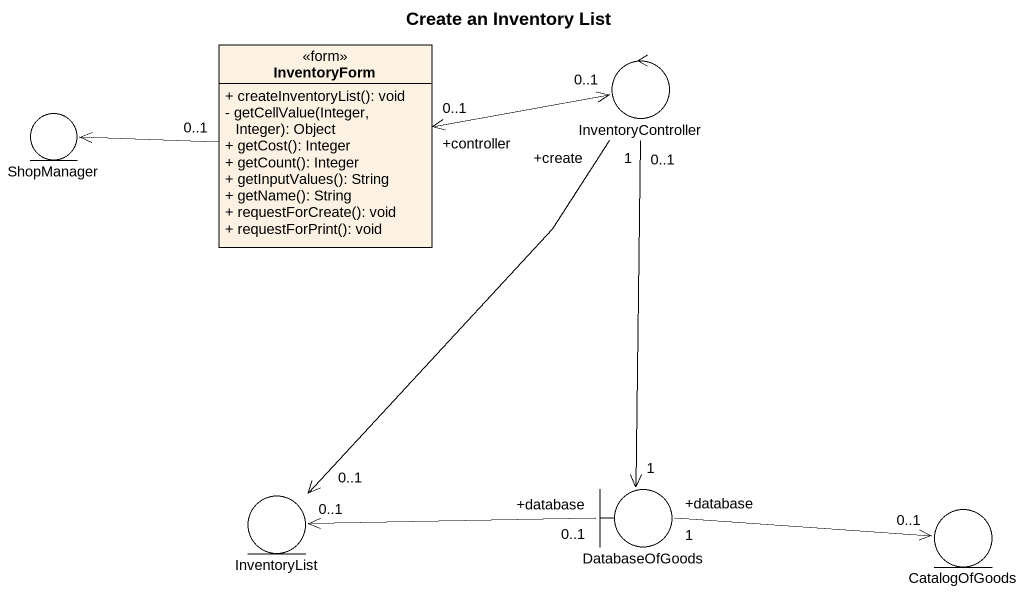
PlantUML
@startuml
title Create an Inventory List
allowmixing
hide circle
hide empty members
skinparam classAttributeIconSize 0
class InventoryForm <<form>> {
  + createInventoryList(): void
  - getCellValue(Integer, Integer): Object
  + getCost(): Integer
  + getCount(): Integer
  + getInputValues(): String
  + getName(): String
  + requestForCreate(): void
  + requestForPrint(): void
}
control InventoryController
entity ShopManager
entity InventoryList
boundary DatabaseOfGoods
entity CatalogOfGoods
InventoryForm "+controller\n0..1" <-right-> "0..1" InventoryController
InventoryForm "0..1" -left-> ShopManager
InventoryController "+create\n1" --> "0..1" InventoryList
InventoryController "0..1" --> "1" DatabaseOfGoods
DatabaseOfGoods "+database\n0..1" -left-> "0..1" InventoryList
DatabaseOfGoods "+database\n1" -right-> "0..1" CatalogOfGoods
@enduml
